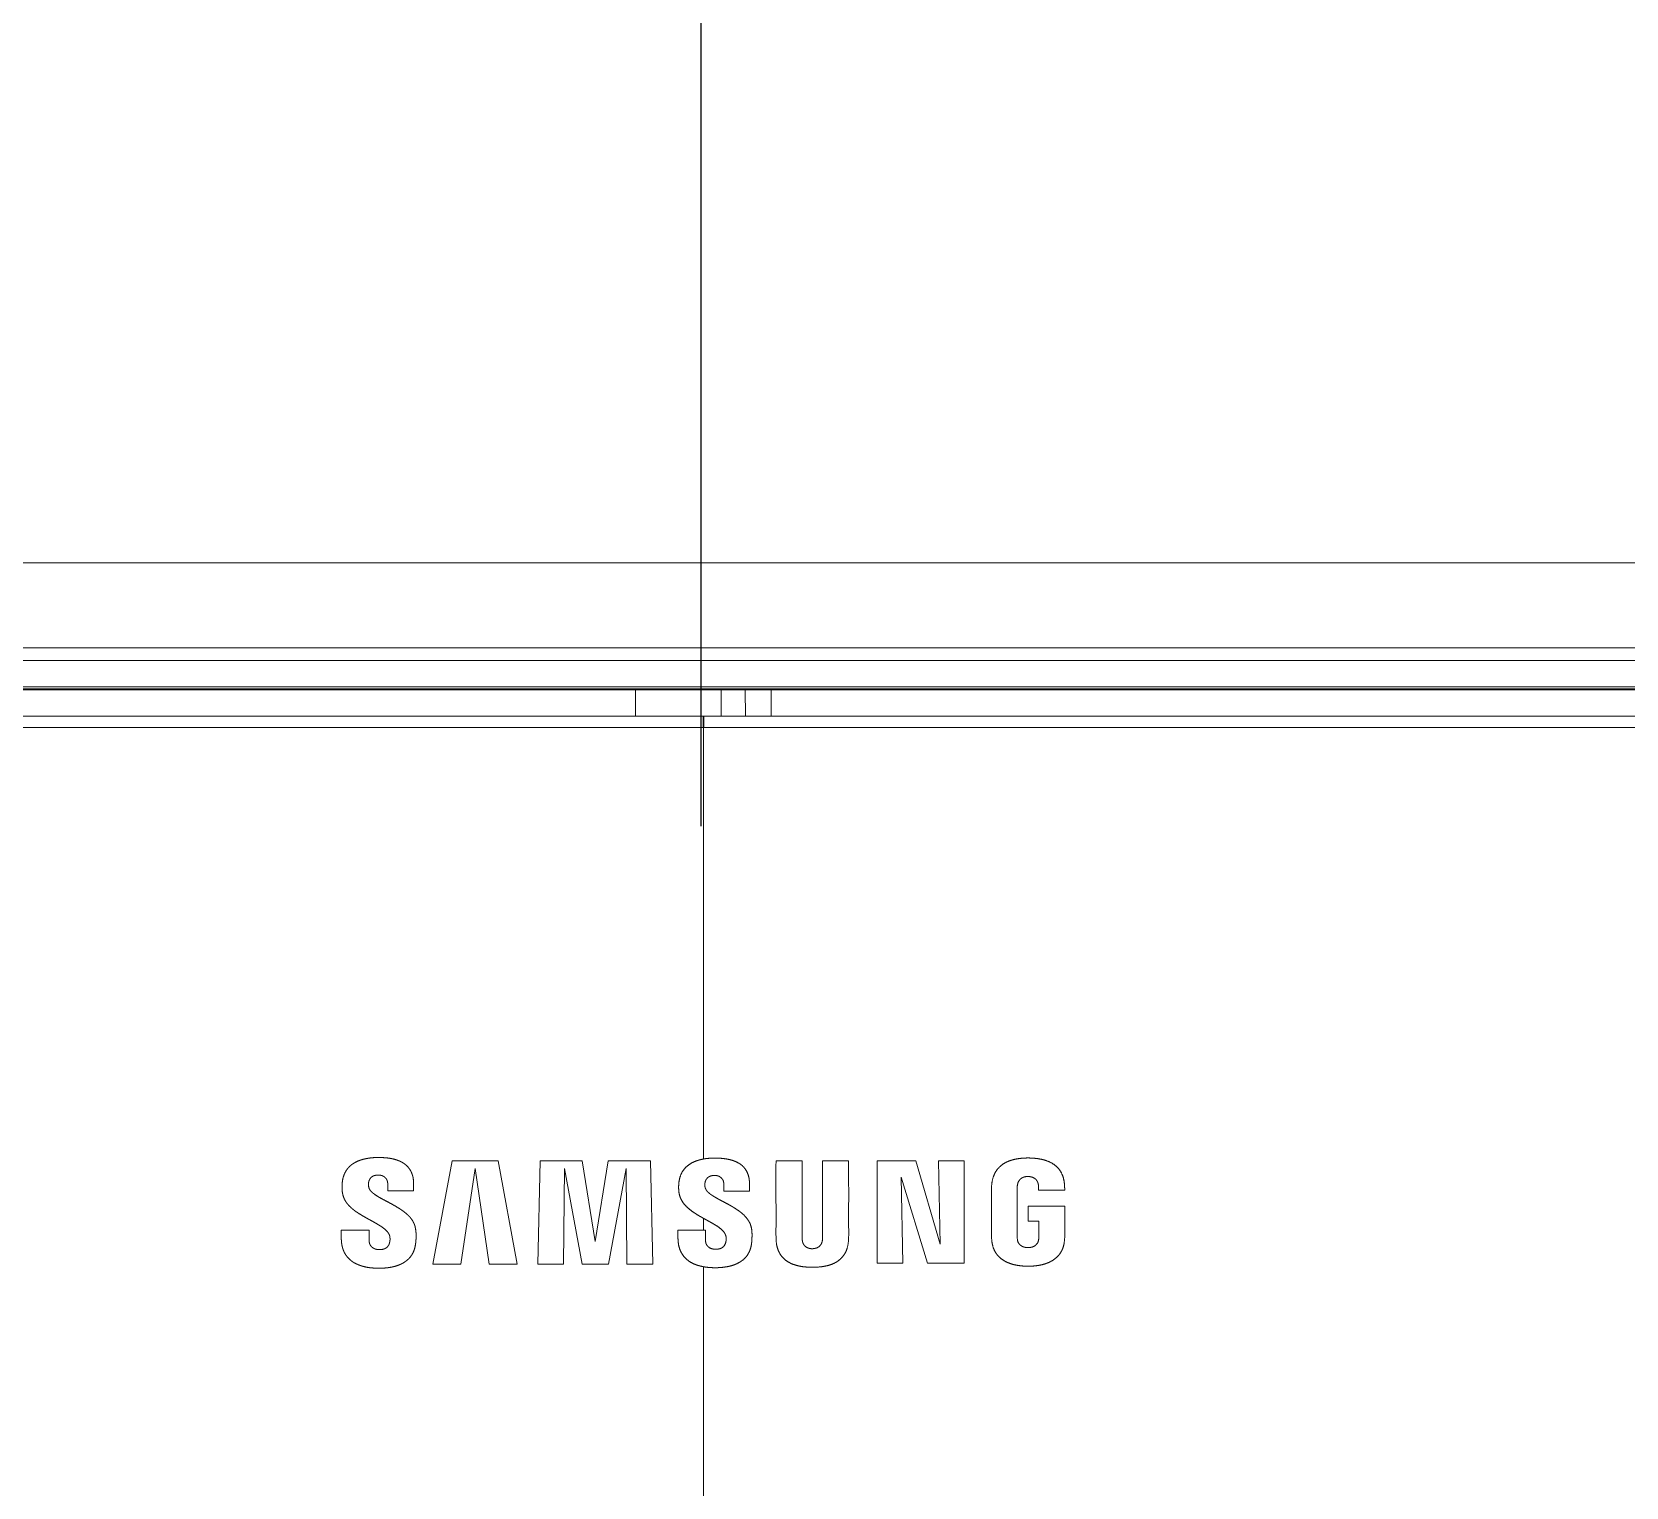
# Model space of a CAD drawing. Header units: inches. Extents: x 405346 to 489838, y -25612 to 14934.
# Drawn here: x 462724.4 to 462891.4, y 4586.9 to 4739.4 of the extents above; entities that cross this region are included whole.
import ezdxf

# ---------------------------------------------------------------- set-up
doc = ezdxf.new("R2010")
doc.units = ezdxf.units.IN
doc.header["$LTSCALE"] = 200
doc.header["$MEASUREMENT"] = 0
doc.linetypes.add('DH-HID2', pattern=[1.2, 0.8, -0.4])
doc.layers.add('FU-FURM', color=251, linetype='DH-HID2')
doc.layers.add('SS-EQ', color=2, linetype='Continuous', lineweight=20)

# ---------------------------------------------------------------- blocks, each defined once
blk = doc.blocks.new('FLLLL')
at = {"layer": 'FU-FURM'}
blk.add_lwpolyline([(463642, 4459.53), (463642, 2859.53), (462842, 2859.53), (462842, 4459.53)], close=True, dxfattribs=at)
blk = doc.blocks.new('4way무풍')
at = {"layer": 'SS-EQ'}
for p, q in [((262.95, 362.35), (-262.95, 362.35)), ((262.94, 353.43), (-262.94, 353.43)), ((-262.99, 349.15), (262.99, 349.15)), ((262.97, 349.34), (-262.97, 349.34)), ((-260.06, 349.03), (260.06, 349.03)), ((260.06, 349.03), (-260.06, 349.03)), ((-7.11, 349.03), (-7.11, 346.29)), ((1.87, 349.03), (1.87, 346.29)), ((4.39, 349.03), (4.4, 346.29)), ((7.11, 346.29), (7.11, 349.03)), ((-0.02, 345.86), (0.02, 345.86)), ((0.02, 345.46), (-0.02, 345.46)), ((-26.33, 299.67), (-28.34, 288.85)), ((-19.52, 288.85), (-21.51, 299.67)), ((-17.12, 299.67), (-17.36, 288.85)), ((-11.33, 291.21), (-12.7, 299.67)), ((-9.97, 299.67), (-11.33, 291.21)), ((-5.55, 299.67), (-9.97, 299.67)), ((-5.31, 288.85), (-5.55, 299.67)), ((15.22, 299.12), (15.22, 299.67)), ((18.22, 288.96), (18.22, 299.67)), ((18.22, 299.67), (22.25, 299.67)), ((22.25, 299.67), (24.8, 290.95)), ((24.8, 290.95), (24.65, 299.67)), ((27.33, 299.67), (27.33, 288.96)), ((-25.41, 288.85), (-23.9, 298.87)), ((-23.9, 298.87), (-22.43, 288.85)), ((-14.65, 288.85), (-14.57, 298.87)), ((-14.57, 298.87), (-12.71, 288.85)), ((-9.96, 288.85), (-8.09, 298.87)), ((-8.09, 298.87), (-8.02, 288.85)), ((20.74, 297.96), (20.89, 288.96)), ((23.47, 288.96), (20.74, 297.96)), ((35.12, 296.58), (35.12, 296.82)), ((37.86, 296.58), (35.12, 296.58)), ((35.15, 293.34), (34.04, 293.34)), ((-8.02, 288.85), (-5.31, 288.85)), ((20.89, 288.96), (18.22, 288.96)), ((27.33, 288.96), (23.47, 288.96))]:
    blk.add_line(p, q, dxfattribs=at)
for points, degree in [([(262.94, 352.12), (-262.94, 352.12)], 1), ([(-0.03, 346.29), (-0.02, 346.29), (-0.01, 346.29), (0, 346.29)], 3), ([(0.03, 346.29), (0, 346.29)], 1), ([(0, 345.1), (-0.01, 345.1), (-0.02, 345.1), (-0.03, 345.1)], 3), ([(0.03, 345.1), (0.02, 345.1), (0.01, 345.1), (0, 345.1)], 3), ([(-21.51, 299.67), (-22.48, 299.67), (-23.44, 299.67), (-24.41, 299.67), (-25.37, 299.67), (-26.33, 299.67)], 5), ([(-12.7, 299.67), (-13.58, 299.67), (-14.46, 299.67), (-15.35, 299.67), (-16.23, 299.67), (-17.12, 299.67)], 5), ([(15.22, 299.67), (14.67, 299.68), (14.13, 299.67), (13.58, 299.67), (13.03, 299.67), (12.48, 299.67)], 5), ([(24.65, 299.67), (25.18, 299.67), (25.72, 299.67), (26.26, 299.67), (26.79, 299.67), (27.33, 299.67)], 5), ([(-2.66, 292.41), (-2.13, 292.42), (-1.6, 292.42), (-1.06, 292.41), (-0.53, 292.41), (0, 292.41)], 5), ([(0, 292.42), (0, 292.84), (0, 293.25), (0, 293.66)], 3), ([(0, 292.41), (0.04, 292.41), (0.09, 292.41), (0.13, 292.43), (0.17, 292.41), (0.22, 292.41)], 5), ([(-28.34, 288.85), (-27.76, 288.85), (-27.17, 288.85), (-26.58, 288.85), (-26, 288.85), (-25.41, 288.85)], 5), ([(-22.43, 288.85), (-21.85, 288.85), (-21.26, 288.85), (-20.68, 288.85), (-20.1, 288.85), (-19.52, 288.85)], 5), ([(-17.36, 288.85), (-16.81, 288.85), (-16.27, 288.85), (-15.73, 288.85), (-15.19, 288.85), (-14.65, 288.85)], 5), ([(-12.71, 288.85), (-12.16, 288.85), (-11.61, 288.85), (-11.06, 288.85), (-10.51, 288.85), (-9.96, 288.85)], 5)]:
    blk.add_open_spline(points, degree=degree, dxfattribs=at)
for points, degree, knots in [([(-346.36, 0), (-346.36, 27.81), (-346.36, 55.62), (-346.36, 97.34), (-346.36, 111.25), (-346.36, 139.06), (-346.36, 152.96), (-346.36, 180.78), (-346.36, 194.68), (-346.36, 222.49), (-346.36, 236.4), (-346.36, 257.26), (-346.36, 264.21), (-346.36, 272.9), (-346.36, 274.64), (-346.36, 277.25), (-346.36, 278.12), (-346.36, 279.86), (-346.36, 280.72), (-346.36, 282.03), (-346.36, 282.46), (-346.36, 283.33), (-346.36, 283.77), (-346.36, 284.42), (-346.36, 284.64), (-346.36, 285.07), (-346.36, 285.29), (-346.36, 285.72), (-346.35, 285.94), (-346.35, 286.37), (-346.34, 286.59), (-346.32, 287.24), (-346.3, 287.68), (-346.26, 288.55), (-346.24, 288.98), (-346.17, 289.85), (-346.14, 290.28), (-346.08, 290.93), (-346.06, 291.15), (-346.01, 291.58), (-345.89, 292.67), (-345.75, 293.74), (-345.48, 295.45), (-345.33, 296.3), (-344.82, 298.83), (-344.41, 300.5), (-343.69, 302.98), (-343.17, 304.62), (-342.29, 307.06), (-341.64, 308.66), (-341.12, 309.86), (-340.94, 310.26), (-340.71, 310.75), (-340.67, 310.85), (-340.58, 311.05), (-340.44, 311.34), (-339.92, 312.42), (-339.03, 314.16), (-338.18, 315.66), (-336.85, 317.88), (-335.91, 319.32), (-334.41, 321.42), (-333.38, 322.8), (-331.74, 324.8), (-330.59, 326.09), (-329.7, 327.05), (-329.4, 327.37), (-329.02, 327.76), (-328.95, 327.84), (-328.79, 327.99), (-328.57, 328.22), (-327.72, 329.07), (-326.3, 330.41), (-324.35, 332.11), (-322.33, 333.72), (-320.94, 334.74), (-319.53, 335.72), (-318.82, 336.2), (-317.37, 337.13), (-315.89, 338.03), (-314.38, 338.87), (-313.22, 339.47), (-312.83, 339.67), (-312.25, 339.96), (-312.05, 340.06), (-311.66, 340.25), (-309.9, 341.09), (-308.1, 341.85), (-305.68, 342.75), (-304.05, 343.32), (-302.41, 343.81), (-299.92, 344.51), (-298.25, 344.9), (-295.7, 345.38), (-294.84, 345.52), (-293.77, 345.68), (-293.55, 345.71), (-293.12, 345.77), (-292.9, 345.8), (-292.25, 345.88), (-291.82, 345.93), (-290.52, 346.06), (-289.66, 346.13), (-288.36, 346.21), (-287.92, 346.23), (-287.06, 346.26), (-286.62, 346.28), (-285.97, 346.29), (-285.76, 346.29), (-285.32, 346.29), (-285.11, 346.29), (-284.67, 346.29), (-284.46, 346.29), (-284.02, 346.29), (-283.81, 346.29), (-283.16, 346.29), (-282.72, 346.29), (-281.85, 346.29), (-281.42, 346.29), (-280.12, 346.29), (-279.25, 346.29), (-277.52, 346.29), (-276.65, 346.29), (-274.05, 346.29), (-272.32, 346.29), (-267.11, 346.29), (-263.64, 346.29), (-256.71, 346.29), (-253.24, 346.29), (-242.83, 346.29), (-235.9, 346.29), (-222.02, 346.29), (-215.08, 346.29), (-194.27, 346.29), (-180.4, 346.29), (-152.65, 346.29), (-138.78, 346.29), (-111.03, 346.29), (-97.15, 346.29), (-69.4, 346.29), (-55.53, 346.29), (-34.72, 346.29), (-27.78, 346.29), (-13.91, 346.29), (-6.97, 346.29), (-0.03, 346.29)], 3, [0, 0, 0, 0, 0.125, 0.125, 0.1875, 0.1875, 0.25, 0.25, 0.3125, 0.3125, 0.375, 0.375, 0.40625, 0.40625, 0.414063, 0.414063, 0.417969, 0.417969, 0.421875, 0.421875, 0.423828, 0.423828, 0.425781, 0.425781, 0.426758, 0.426758, 0.427734, 0.427734, 0.428711, 0.428711, 0.429688, 0.429688, 0.431641, 0.431641, 0.433594, 0.433594, 0.435547, 0.435547, 0.436523, 0.436523, 0.4375, 0.441406, 0.441406, 0.445313, 0.445313, 0.453125, 0.453125, 0.457031, 0.460938, 0.464844, 0.464844, 0.466797, 0.466797, 0.467285, 0.467285, 0.467773, 0.46875, 0.472656, 0.476563, 0.476563, 0.484375, 0.484375, 0.488281, 0.492188, 0.496094, 0.496094, 0.498047, 0.498047, 0.498535, 0.498535, 0.499023, 0.5, 0.503906, 0.507813, 0.511719, 0.515625, 0.515625, 0.519531, 0.519531, 0.523438, 0.527344, 0.527344, 0.529297, 0.529297, 0.530273, 0.530273, 0.53125, 0.539063, 0.539063, 0.542969, 0.546875, 0.546875, 0.554688, 0.554688, 0.558594, 0.558594, 0.55957, 0.55957, 0.560547, 0.560547, 0.5625, 0.5625, 0.566406, 0.566406, 0.568359, 0.568359, 0.570313, 0.570313, 0.571289, 0.571289, 0.572266, 0.572266, 0.573242, 0.573242, 0.574219, 0.574219, 0.576172, 0.576172, 0.578125, 0.578125, 0.582031, 0.582031, 0.585938, 0.585938, 0.59375, 0.59375, 0.609375, 0.609375, 0.625, 0.625, 0.65625, 0.65625, 0.6875, 0.6875, 0.75, 0.75, 0.8125, 0.8125, 0.875, 0.875, 0.9375, 0.9375, 0.96875, 0.96875, 1, 1, 1, 1]), ([(-0.03, 345.1), (-0.03, 345.18), (-0.03, 345.26), (-0.03, 345.42), (-0.03, 345.5), (-0.03, 345.65), (-0.03, 345.72), (-0.03, 345.85), (-0.03, 345.91), (-0.03, 346.02), (-0.03, 346.06), (-0.03, 346.15), (-0.03, 346.18), (-0.03, 346.24), (-0.03, 346.26), (-0.03, 346.29), (-0.03, 346.29), (-0.03, 346.29)], 3, [0, 0, 0, 0, 0.125, 0.125, 0.25, 0.25, 0.375, 0.375, 0.5, 0.5, 0.625, 0.625, 0.75, 0.75, 0.875, 0.875, 1, 1, 1, 1]), ([(0, 345.1), (0, 345.18), (0, 345.26), (0, 345.42), (0, 345.5), (0, 345.65), (0, 345.72), (0, 345.85), (0, 345.91), (0, 346.02), (0, 346.06), (0, 346.15), (0, 346.18), (0, 346.24), (0, 346.26), (0, 346.29), (0, 346.29), (0, 346.29)], 3, [0, 0, 0, 0, 0.125, 0.125, 0.25, 0.25, 0.375, 0.375, 0.5, 0.5, 0.625, 0.625, 0.75, 0.75, 0.875, 0.875, 1, 1, 1, 1]), ([(0.03, 345.1), (0.03, 345.18), (0.03, 345.26), (0.03, 345.42), (0.03, 345.5), (0.03, 345.65), (0.03, 345.72), (0.03, 345.85), (0.03, 345.91), (0.03, 346.02), (0.03, 346.06), (0.03, 346.15), (0.03, 346.18), (0.03, 346.24), (0.03, 346.26), (0.03, 346.29), (0.03, 346.29), (0.03, 346.29)], 3, [0, 0, 0, 0, 0.125, 0.125, 0.25, 0.25, 0.375, 0.375, 0.5, 0.5, 0.625, 0.625, 0.75, 0.75, 0.875, 0.875, 1, 1, 1, 1]), ([(0.03, 346.29), (6.97, 346.29), (13.91, 346.29), (27.78, 346.29), (34.72, 346.29), (55.53, 346.29), (69.4, 346.29), (97.15, 346.29), (111.03, 346.29), (138.77, 346.29), (152.65, 346.29), (180.4, 346.29), (194.27, 346.29), (215.08, 346.29), (222.02, 346.29), (235.89, 346.29), (242.83, 346.29), (253.24, 346.29), (256.7, 346.29), (263.64, 346.29), (267.11, 346.29), (272.31, 346.29), (274.05, 346.29), (276.65, 346.29), (277.52, 346.29), (279.25, 346.29), (280.12, 346.29), (281.42, 346.29), (281.85, 346.29), (282.72, 346.29), (283.15, 346.29), (283.8, 346.29), (284.02, 346.29), (284.45, 346.29), (284.67, 346.29), (285.1, 346.29), (285.32, 346.29), (285.75, 346.29), (285.97, 346.29), (286.62, 346.28), (287.05, 346.26), (287.92, 346.23), (288.35, 346.21), (289.65, 346.13), (290.52, 346.06), (291.82, 345.93), (292.25, 345.88), (292.9, 345.8), (293.12, 345.77), (293.55, 345.71), (294.63, 345.56), (295.7, 345.38), (298.25, 344.9), (299.93, 344.5), (302.42, 343.81), (304.06, 343.31), (305.69, 342.75), (308.12, 341.84), (309.71, 341.17), (311.48, 340.34), (311.68, 340.24), (312.07, 340.05), (312.26, 339.95), (312.85, 339.66), (313.24, 339.46), (314.39, 338.86), (315.91, 338.02), (317.38, 337.12), (318.84, 336.19), (319.55, 335.71), (320.96, 334.72), (322.35, 333.71), (324.37, 332.09), (326.32, 330.39), (327.58, 329.2), (328.36, 328.43), (328.59, 328.2), (328.82, 327.97), (328.97, 327.81), (329.04, 327.74), (329.42, 327.34), (329.72, 327.03), (330.61, 326.07), (331.76, 324.78), (333.4, 322.77), (334.43, 321.39), (335.93, 319.29), (336.87, 317.85), (338.2, 315.63), (339.05, 314.12), (339.84, 312.58), (340.31, 311.6), (340.45, 311.31), (340.59, 311.01), (340.68, 310.81), (340.73, 310.71), (340.96, 310.22), (341.14, 309.82), (341.65, 308.62), (342.31, 307.02), (343.19, 304.58), (343.7, 302.94), (344.42, 300.46), (344.83, 298.79), (345.34, 296.25), (345.49, 295.4), (345.76, 293.69), (345.87, 292.83), (345.99, 291.75), (346.02, 291.53), (346.06, 291.1), (346.08, 290.88), (346.14, 290.23), (346.18, 289.8), (346.24, 288.93), (346.26, 288.49), (346.31, 287.62), (346.32, 287.19), (346.34, 286.54), (346.35, 286.32), (346.35, 285.89), (346.36, 285.67), (346.36, 285.23), (346.36, 285.02), (346.36, 284.58), (346.36, 284.37), (346.36, 283.71), (346.36, 283.28), (346.36, 282.41), (346.36, 281.98), (346.36, 280.67), (346.36, 279.8), (346.36, 278.07), (346.36, 277.2), (346.36, 274.59), (346.36, 272.85), (346.36, 264.16), (346.36, 257.21), (346.36, 236.36), (346.36, 222.45), (346.36, 194.65), (346.36, 180.74), (346.36, 152.94), (346.36, 139.03), (346.36, 111.23), (346.36, 69.52), (346.36, 27.81), (346.36, 0)], 3, [0, 0, 0, 0, 0.03125, 0.03125, 0.0625, 0.0625, 0.125, 0.125, 0.1875, 0.1875, 0.25, 0.25, 0.3125, 0.3125, 0.34375, 0.34375, 0.375, 0.375, 0.390625, 0.390625, 0.40625, 0.40625, 0.414062, 0.414062, 0.417969, 0.417969, 0.421875, 0.421875, 0.423828, 0.423828, 0.425781, 0.425781, 0.426758, 0.426758, 0.427734, 0.427734, 0.428711, 0.428711, 0.429687, 0.429687, 0.431641, 0.431641, 0.433594, 0.433594, 0.4375, 0.4375, 0.439453, 0.439453, 0.44043, 0.44043, 0.441406, 0.445312, 0.445312, 0.453125, 0.453125, 0.457031, 0.460937, 0.460937, 0.46875, 0.46875, 0.469727, 0.469727, 0.470703, 0.470703, 0.472656, 0.472656, 0.476562, 0.480469, 0.480469, 0.484375, 0.484375, 0.488281, 0.492187, 0.496094, 0.5, 0.5, 0.500977, 0.501465, 0.501465, 0.501953, 0.501953, 0.503906, 0.503906, 0.507812, 0.511719, 0.515625, 0.515625, 0.523437, 0.523437, 0.527344, 0.53125, 0.53125, 0.532227, 0.532715, 0.532715, 0.533203, 0.533203, 0.535156, 0.535156, 0.539062, 0.542969, 0.546875, 0.546875, 0.554687, 0.554687, 0.558594, 0.558594, 0.5625, 0.5625, 0.563477, 0.563477, 0.564453, 0.564453, 0.566406, 0.566406, 0.568359, 0.568359, 0.570312, 0.570312, 0.571289, 0.571289, 0.572266, 0.572266, 0.573242, 0.573242, 0.574219, 0.574219, 0.576172, 0.576172, 0.578125, 0.578125, 0.582031, 0.582031, 0.585937, 0.585937, 0.59375, 0.59375, 0.625, 0.625, 0.6875, 0.6875, 0.75, 0.75, 0.8125, 0.8125, 0.875, 1, 1, 1, 1]), ([(-0.03, 345.1), (-6.96, 345.1), (-13.89, 345.1), (-27.75, 345.1), (-34.68, 345.1), (-55.47, 345.1), (-69.33, 345.1), (-97.04, 345.1), (-110.9, 345.1), (-138.62, 345.1), (-152.48, 345.1), (-180.2, 345.09), (-194.06, 345.09), (-214.84, 345.09), (-221.77, 345.09), (-235.63, 345.09), (-242.56, 345.08), (-256.42, 345.08), (-263.35, 345.08), (-272.01, 345.08), (-273.74, 345.08), (-276.34, 345.08), (-277.21, 345.08), (-278.94, 345.08), (-279.81, 345.08), (-281.11, 345.08), (-281.54, 345.08), (-282.41, 345.08), (-282.84, 345.08), (-283.71, 345.08), (-284.14, 345.08), (-284.79, 345.07), (-285.01, 345.07), (-285.44, 345.07), (-285.65, 345.07), (-286.3, 345.06), (-286.74, 345.05), (-287.6, 345.02), (-288.03, 345), (-289.33, 344.92), (-290.19, 344.85), (-291.49, 344.72), (-291.92, 344.67), (-292.57, 344.59), (-292.78, 344.57), (-293.21, 344.51), (-294.29, 344.36), (-295.35, 344.18), (-297.89, 343.7), (-299.56, 343.31), (-302.04, 342.61), (-303.68, 342.12), (-305.3, 341.55), (-307.71, 340.65), (-309.3, 339.98), (-311.06, 339.14), (-311.35, 339), (-311.64, 338.85), (-311.84, 338.76), (-311.93, 338.71), (-312.42, 338.46), (-312.8, 338.26), (-313.95, 337.66), (-314.7, 337.24), (-316.19, 336.36), (-316.92, 335.91), (-318.36, 334.98), (-319.07, 334.5), (-320.47, 333.51), (-321.85, 332.49), (-323.85, 330.87), (-325.78, 329.16), (-327.03, 327.96), (-327.79, 327.19), (-327.95, 327.04), (-328.25, 326.73), (-328.4, 326.57), (-328.85, 326.1), (-329.14, 325.78), (-330.02, 324.83), (-331.15, 323.53), (-332.76, 321.51), (-333.78, 320.13), (-334.76, 318.73), (-335.23, 318.02), (-336.16, 316.57), (-336.6, 315.84), (-337.46, 314.35), (-338.3, 312.84), (-339.07, 311.29), (-339.48, 310.41), (-339.53, 310.31), (-339.62, 310.11), (-339.75, 309.81), (-340.07, 309.12), (-340.32, 308.53), (-340.82, 307.33), (-341.45, 305.73), (-342.29, 303.29), (-342.78, 301.65), (-343.45, 299.17), (-343.84, 297.5), (-344.3, 294.96), (-344.44, 294.11), (-344.62, 292.82), (-344.7, 292.18), (-344.79, 291.43), (-344.82, 291.1), (-344.84, 290.89), (-344.85, 290.78), (-344.95, 289.81), (-345.01, 288.94), (-345.08, 287.64), (-345.1, 287.21), (-345.12, 286.56), (-345.12, 286.35), (-345.13, 285.91), (-345.13, 285.7), (-345.14, 285.27), (-345.14, 285.05), (-345.14, 284.62), (-345.14, 284.4), (-345.14, 283.75), (-345.14, 283.32), (-345.14, 282.67), (-345.14, 282.45), (-345.14, 282.02), (-345.14, 281.8), (-345.14, 281.16), (-345.14, 280.72), (-345.14, 279.43), (-345.14, 278.56), (-345.14, 276.83), (-345.14, 275.97), (-345.14, 273.37), (-345.14, 271.64), (-345.15, 262.99), (-345.15, 256.07), (-345.15, 235.31), (-345.15, 221.46), (-345.16, 193.78), (-345.16, 179.94), (-345.16, 152.26), (-345.16, 138.42), (-345.16, 110.73), (-345.16, 69.21), (-345.16, 27.68), (-345.16, 0)], 3, [0, 0, 0, 0, 0.03125, 0.03125, 0.0625, 0.0625, 0.125, 0.125, 0.1875, 0.1875, 0.25, 0.25, 0.3125, 0.3125, 0.34375, 0.34375, 0.375, 0.375, 0.40625, 0.40625, 0.414063, 0.414063, 0.417969, 0.417969, 0.421875, 0.421875, 0.423828, 0.423828, 0.425781, 0.425781, 0.427734, 0.427734, 0.428711, 0.428711, 0.429688, 0.429688, 0.431641, 0.431641, 0.433594, 0.433594, 0.4375, 0.4375, 0.439453, 0.439453, 0.44043, 0.44043, 0.441406, 0.445313, 0.445313, 0.453125, 0.453125, 0.457031, 0.460938, 0.460938, 0.46875, 0.46875, 0.469727, 0.470215, 0.470215, 0.470703, 0.470703, 0.472656, 0.472656, 0.476563, 0.476563, 0.480469, 0.480469, 0.484375, 0.484375, 0.488281, 0.492188, 0.496094, 0.5, 0.5, 0.500977, 0.500977, 0.501953, 0.501953, 0.503906, 0.503906, 0.507813, 0.511719, 0.515625, 0.515625, 0.519531, 0.519531, 0.523438, 0.523438, 0.527344, 0.53125, 0.53125, 0.531738, 0.531738, 0.532227, 0.533203, 0.535156, 0.535156, 0.539063, 0.542969, 0.546875, 0.546875, 0.554688, 0.554688, 0.558594, 0.558594, 0.560547, 0.561523, 0.562012, 0.562012, 0.5625, 0.5625, 0.566406, 0.566406, 0.568359, 0.568359, 0.569336, 0.569336, 0.570313, 0.570313, 0.571289, 0.571289, 0.572266, 0.572266, 0.574219, 0.574219, 0.575195, 0.575195, 0.576172, 0.576172, 0.578125, 0.578125, 0.582031, 0.582031, 0.585938, 0.585938, 0.59375, 0.59375, 0.625, 0.625, 0.6875, 0.6875, 0.75, 0.75, 0.8125, 0.8125, 0.875, 1, 1, 1, 1]), ([(0, 299.86), (0, 302.39), (0, 309.3), (0, 318.4), (0, 327.13), (0, 333.67), (0, 339.11), (0, 342.92), (0, 344.55), (0, 345.1)], 3, [0, 0, 0, 0, 0.167566, 0.456962, 0.60166, 0.746358, 0.891056, 0.963405, 1, 1, 1, 1]), ([(345.16, 0), (345.16, 27.72), (345.16, 69.3), (345.16, 110.88), (345.16, 138.6), (345.16, 152.46), (345.16, 180.18), (345.16, 194.04), (345.15, 221.76), (345.15, 235.62), (345.15, 256.41), (345.15, 263.34), (345.14, 272), (345.14, 273.73), (345.14, 276.33), (345.14, 277.2), (345.14, 278.93), (345.14, 279.8), (345.14, 281.1), (345.14, 281.53), (345.14, 282.39), (345.14, 282.83), (345.14, 283.69), (345.14, 284.13), (345.14, 284.78), (345.14, 284.99), (345.14, 285.43), (345.13, 285.64), (345.12, 286.29), (345.11, 286.73), (345.08, 287.59), (345.06, 288.02), (345.01, 288.89), (344.98, 289.32), (344.93, 289.97), (344.9, 290.3), (344.87, 290.62), (344.85, 290.84), (344.84, 290.95), (344.74, 291.92), (344.63, 292.78), (344.38, 294.49), (344.24, 295.34), (343.75, 297.88), (343.36, 299.55), (342.67, 302.02), (342.17, 303.67), (341.31, 306.1), (340.67, 307.7), (340.16, 308.9), (339.9, 309.49), (339.63, 310.09), (339.45, 310.48), (339.35, 310.68), (338.89, 311.66), (338.5, 312.43), (337.68, 313.95), (337.26, 314.71), (336.39, 316.19), (335.94, 316.92), (335.01, 318.36), (334.53, 319.07), (333.53, 320.47), (332.51, 321.85), (330.88, 323.85), (329.74, 325.14), (328.85, 326.1), (328.55, 326.41), (328.18, 326.8), (328.1, 326.88), (327.95, 327.04), (327.72, 327.27), (327.49, 327.5), (326.72, 328.26), (325.47, 329.45), (323.52, 331.15), (321.5, 332.76), (320.12, 333.77), (318.71, 334.75), (318, 335.22), (316.55, 336.15), (315.81, 336.59), (314.32, 337.45), (313.56, 337.87), (312.59, 338.37), (312.31, 338.52), (312.01, 338.67), (311.82, 338.76), (311.72, 338.81), (311.23, 339.05), (310.84, 339.24), (309.67, 339.79), (308.88, 340.14), (307.28, 340.8), (305.68, 341.42), (303.24, 342.26), (301.6, 342.74), (299.11, 343.42), (297.44, 343.8), (294.89, 344.26), (294.03, 344.39), (292.96, 344.54), (292.74, 344.57), (292.31, 344.62), (291.66, 344.7), (291.02, 344.77), (289.72, 344.89), (288.86, 344.95), (287.56, 345.02), (287.13, 345.04), (286.48, 345.05), (286.26, 345.06), (285.83, 345.07), (285.62, 345.07), (285.18, 345.07), (284.97, 345.07), (284.53, 345.07), (284.32, 345.07), (283.67, 345.08), (283.24, 345.08), (282.59, 345.08), (282.37, 345.08), (281.94, 345.08), (281.72, 345.08), (281.08, 345.08), (280.64, 345.08), (279.35, 345.08), (278.48, 345.08), (276.75, 345.08), (275.89, 345.08), (273.29, 345.08), (271.56, 345.08), (262.92, 345.08), (256, 345.08), (242.16, 345.08), (235.24, 345.09), (221.41, 345.09), (214.49, 345.09), (193.74, 345.09), (179.9, 345.09), (152.23, 345.1), (138.39, 345.1), (110.72, 345.1), (96.88, 345.1), (69.21, 345.1), (55.38, 345.1), (34.62, 345.1), (27.7, 345.1), (13.87, 345.1), (6.95, 345.1), (0.03, 345.1)], 3, [0, 0, 0, 0, 0.125, 0.1875, 0.1875, 0.25, 0.25, 0.3125, 0.3125, 0.375, 0.375, 0.40625, 0.40625, 0.414063, 0.414063, 0.417969, 0.417969, 0.421875, 0.421875, 0.423828, 0.423828, 0.425781, 0.425781, 0.427734, 0.427734, 0.428711, 0.428711, 0.429688, 0.429688, 0.431641, 0.431641, 0.433594, 0.433594, 0.435547, 0.435547, 0.436523, 0.437012, 0.437012, 0.4375, 0.4375, 0.441406, 0.441406, 0.445313, 0.445313, 0.453125, 0.453125, 0.457031, 0.460938, 0.464844, 0.464844, 0.466797, 0.467773, 0.467773, 0.46875, 0.46875, 0.472656, 0.472656, 0.476563, 0.476563, 0.480469, 0.480469, 0.484375, 0.484375, 0.488281, 0.492188, 0.496094, 0.496094, 0.498047, 0.498047, 0.498535, 0.498535, 0.499023, 0.5, 0.5, 0.503906, 0.507813, 0.511719, 0.515625, 0.515625, 0.519531, 0.519531, 0.523438, 0.523438, 0.527344, 0.527344, 0.52832, 0.528809, 0.528809, 0.529297, 0.529297, 0.53125, 0.53125, 0.535156, 0.535156, 0.539063, 0.542969, 0.546875, 0.546875, 0.554688, 0.554688, 0.558594, 0.558594, 0.55957, 0.55957, 0.560547, 0.5625, 0.5625, 0.566406, 0.566406, 0.568359, 0.568359, 0.569336, 0.569336, 0.570313, 0.570313, 0.571289, 0.571289, 0.572266, 0.572266, 0.574219, 0.574219, 0.575195, 0.575195, 0.576172, 0.576172, 0.578125, 0.578125, 0.582031, 0.582031, 0.585938, 0.585938, 0.59375, 0.59375, 0.625, 0.625, 0.65625, 0.65625, 0.6875, 0.6875, 0.75, 0.75, 0.8125, 0.8125, 0.875, 0.875, 0.9375, 0.9375, 0.96875, 0.96875, 1, 1, 1, 1]), ([(-35.03, 292.4), (-35.03, 292.39), (-35.05, 292.36), (-35.02, 292.33), (-35.04, 292.28), (-35.03, 292.22), (-35.04, 292.16), (-35.03, 292.1), (-35.03, 292.04), (-35.03, 291.98), (-35.03, 291.93), (-35.03, 291.89), (-35.03, 291.85), (-35.03, 291.83), (-35.03, 291.81), (-35.03, 291.79), (-35.03, 291.76), (-35.03, 291.73), (-35.03, 291.7), (-35.03, 291.68), (-35.03, 291.65), (-35.03, 291.62), (-35.03, 291.6), (-35.03, 291.58), (-35.03, 291.57), (-35.03, 291.55), (-35.03, 291.54), (-35.03, 291.52), (-35.03, 291.49), (-35.03, 291.47), (-35.03, 291.45), (-35.03, 291.43), (-35.03, 291.41), (-35.03, 291.39), (-35.03, 291.38), (-35.03, 291.37), (-35.03, 291.36), (-35.03, 291.35), (-35.03, 291.34), (-35.03, 291.33), (-35.03, 291.32), (-35.03, 291.3), (-35.03, 291.28), (-35.03, 291.26), (-35.03, 291.24), (-35.02, 291.22), (-35.02, 291.21), (-35.02, 291.2), (-35.02, 291.19), (-35.02, 291.18), (-35.02, 291.17), (-35.02, 291.16), (-35.01, 291.15), (-35.01, 291.13), (-35.01, 291.11), (-35, 291.09), (-35, 291.08), (-35, 291.06), (-34.99, 291.05), (-34.99, 291.04), (-34.99, 291.03), (-34.98, 291.02), (-34.98, 291.01), (-34.97, 290.99), (-34.97, 290.97), (-34.96, 290.95), (-34.95, 290.93), (-34.94, 290.91), (-34.94, 290.9), (-34.93, 290.9), (-34.93, 290.89), (-34.92, 290.86), (-34.89, 290.82), (-34.85, 290.75), (-34.78, 290.67), (-34.68, 290.58), (-34.55, 290.5), (-34.41, 290.43), (-34.24, 290.39), (-34.06, 290.36), (-33.88, 290.36), (-33.7, 290.37), (-33.53, 290.41), (-33.38, 290.46), (-33.25, 290.53), (-33.13, 290.62), (-33.04, 290.73), (-32.96, 290.86), (-32.91, 291), (-32.87, 291.15), (-32.84, 291.3), (-32.83, 291.45), (-32.84, 291.59), (-32.85, 291.71), (-32.88, 291.84), (-32.93, 291.96), (-33, 292.1), (-33.11, 292.25), (-33.27, 292.41), (-33.46, 292.58), (-33.7, 292.75), (-33.98, 292.93), (-34.29, 293.12), (-34.62, 293.3), (-34.96, 293.49), (-35.3, 293.67), (-35.62, 293.86), (-35.93, 294.04), (-36.22, 294.22), (-36.49, 294.41), (-36.74, 294.6), (-36.96, 294.8), (-37.16, 295), (-37.34, 295.2), (-37.48, 295.4), (-37.6, 295.61), (-37.69, 295.82), (-37.77, 296.06), (-37.82, 296.3), (-37.86, 296.56), (-37.87, 296.83), (-37.87, 297.12), (-37.84, 297.4), (-37.81, 297.67), (-37.75, 297.94), (-37.66, 298.19), (-37.57, 298.41), (-37.45, 298.63), (-37.31, 298.82), (-37.16, 299), (-36.98, 299.17), (-36.78, 299.33), (-36.56, 299.47), (-36.31, 299.6), (-36.03, 299.72), (-35.71, 299.82), (-35.36, 299.9), (-34.98, 299.97), (-34.58, 300.01), (-34.18, 300.02), (-33.79, 300.02), (-33.42, 300), (-33.06, 299.97), (-32.73, 299.92), (-32.42, 299.85), (-32.13, 299.76), (-31.88, 299.67), (-31.65, 299.56), (-31.44, 299.44), (-31.25, 299.31), (-31.08, 299.16), (-30.92, 299), (-30.78, 298.81), (-30.66, 298.61), (-30.56, 298.4), (-30.49, 298.19), (-30.43, 297.98), (-30.39, 297.75), (-30.37, 297.49), (-30.37, 297.23), (-30.37, 296.99), (-30.37, 296.79), (-30.37, 296.65), (-30.37, 296.57), (-30.37, 296.54), (-30.37, 296.53), (-30.37, 296.53), (-30.37, 296.53)], 5, [0, 0, 0, 0, 0, 0, 0.002526, 0.005052, 0.007578, 0.010105, 0.012631, 0.015157, 0.017683, 0.020209, 0.022735, 0.023233, 0.023762, 0.024788, 0.025814, 0.026841, 0.027867, 0.028893, 0.030946, 0.031972, 0.032827, 0.033682, 0.034537, 0.035366, 0.035392, 0.036247, 0.037102, 0.037957, 0.038812, 0.040769, 0.04132, 0.041871, 0.042423, 0.042974, 0.043525, 0.043775, 0.044076, 0.044627, 0.045191, 0.045754, 0.046318, 0.046882, 0.048573, 0.049136, 0.0497, 0.050219, 0.050707, 0.050739, 0.051258, 0.051778, 0.052297, 0.052817, 0.053336, 0.053856, 0.055861, 0.056356, 0.056852, 0.057062, 0.057347, 0.057842, 0.058338, 0.058833, 0.059315, 0.059797, 0.062689, 0.063127, 0.063171, 0.063653, 0.064135, 0.064617, 0.065099, 0.065582, 0.069165, 0.075274, 0.08136, 0.087412, 0.09386, 0.101247, 0.10932, 0.117644, 0.125584, 0.132814, 0.139239, 0.145287, 0.151392, 0.157574, 0.163596, 0.169809, 0.176788, 0.183717, 0.189907, 0.196004, 0.201531, 0.206013, 0.210557, 0.216628, 0.224414, 0.233799, 0.245127, 0.25767, 0.271658, 0.287737, 0.304933, 0.321911, 0.338306, 0.354078, 0.369239, 0.383885, 0.397941, 0.411447, 0.424204, 0.435789, 0.446495, 0.456714, 0.46651, 0.475645, 0.484805, 0.495268, 0.506748, 0.518106, 0.529576, 0.541585, 0.553474, 0.564805, 0.575553, 0.585799, 0.59534, 0.604768, 0.614674, 0.62466, 0.634504, 0.645166, 0.657003, 0.669457, 0.682841, 0.697692, 0.714133, 0.731522, 0.748855, 0.765145, 0.780481, 0.795198, 0.809294, 0.822591, 0.834775, 0.846122, 0.856618, 0.865703, 0.87438, 0.883664, 0.893393, 0.903218, 0.913125, 0.92278, 0.931584, 0.94007, 0.94917, 0.958896, 0.970261, 0.983497, 0.993646, 0.998363, 0.999611, 0.999914, 1, 1, 1, 1, 1, 1]), ([(0, 293.65), (-0.07, 293.69), (-0.26, 293.8), (-0.57, 293.97), (-0.99, 294.23), (-1.5, 294.6), (-1.95, 295.02), (-2.29, 295.48), (-2.5, 295.99), (-2.6, 296.55), (-2.61, 297.11), (-2.54, 297.75), (-2.32, 298.42), (-1.9, 299), (-1.34, 299.43), (-0.82, 299.66), (-0.41, 299.77), (-0.14, 299.83), (0, 299.86)], 5, [0, 0, 0, 0, 0, 0, 0.045648, 0.123982, 0.202052, 0.280941, 0.360848, 0.397145, 0.440841, 0.520705, 0.600103, 0.680071, 0.760112, 0.84011, 0.919855, 1, 1, 1, 1, 1, 1]), ([(0, 299.86), (0.1, 299.88), (0.37, 299.92), (0.8, 299.96), (1.34, 299.97), (2, 299.94), (2.64, 299.84), (3.2, 299.68), (3.67, 299.47), (4.05, 299.21), (4.36, 298.88), (4.6, 298.49), (4.77, 298.03), (4.84, 297.56), (4.83, 297.15), (4.83, 296.83), (4.83, 296.61), (4.83, 296.52), (4.83, 296.5), (4.83, 296.5)], 5, [0, 0, 0, 0, 0, 0, 0.072079, 0.191596, 0.298582, 0.387326, 0.462701, 0.529578, 0.595475, 0.657951, 0.714859, 0.77576, 0.848992, 0.932631, 0.990131, 0.99952, 1, 1, 1, 1, 1, 1]), ([(10.35, 299.67), (10.32, 299.68), (10.28, 299.68), (10.25, 299.68), (10.18, 299.67), (10.11, 299.67), (10.08, 299.67), (9.98, 299.68), (9.87, 299.68), (9.8, 299.68), (9.6, 299.67), (9.39, 299.67), (9.26, 299.67), (8.98, 299.68), (8.71, 299.68), (8.57, 299.68), (8.3, 299.67), (8.02, 299.67), (7.89, 299.67), (7.75, 299.67), (7.61, 299.67)], 5, [0, 0, 0, 0, 0, 0, 0.0625, 0.0625, 0.0625, 0.125, 0.125, 0.125, 0.25, 0.25, 0.25, 0.5, 0.5, 0.5, 0.75, 0.75, 0.75, 1, 1, 1, 1, 1, 1]), ([(7.61, 299.67), (7.61, 299.67), (7.61, 299.67), (7.61, 299.64), (7.61, 299.41), (7.6, 298.46), (7.63, 296.91), (7.57, 295.23), (7.66, 293.47), (7.57, 291.8), (7.67, 290.77), (7.84, 290.27), (8.05, 289.83), (8.37, 289.45), (8.76, 289.12), (9.27, 288.85), (9.89, 288.65), (10.57, 288.54), (11.29, 288.5), (12.02, 288.52), (12.69, 288.6), (13.29, 288.75), (13.8, 288.96), (14.23, 289.24), (14.58, 289.57), (14.86, 289.97), (15.1, 290.49), (15.27, 291.46), (15.17, 293.33), (15.25, 295.06), (15.22, 296.71), (15.22, 298.16), (15.22, 299.12)], 5, [0, 0, 0, 0, 0, 0, 0.000111, 0.000861, 0.006135, 0.041472, 0.176456, 0.288461, 0.314109, 0.333102, 0.351151, 0.368828, 0.38617, 0.404427, 0.424859, 0.447042, 0.475846, 0.506819, 0.533677, 0.56017, 0.583281, 0.603826, 0.620504, 0.638051, 0.654541, 0.673198, 0.695341, 0.725842, 0.822238, 1, 1, 1, 1, 1, 1]), ([(12.48, 299.67), (12.48, 299.19), (12.48, 298.7), (12.48, 298.21), (12.48, 297.47), (12.48, 296.74), (12.48, 296.49), (12.48, 296), (12.48, 295.51), (12.48, 295.27), (12.48, 294.78), (12.48, 294.29), (12.48, 294.04), (12.48, 293.68), (12.48, 293.31), (12.48, 293.19), (12.48, 292.94), (12.48, 292.7), (12.48, 292.57), (12.48, 292.33), (12.48, 292.08), (12.48, 291.96), (12.48, 291.72), (12.48, 291.47), (12.48, 291.35), (12.44, 291.11), (12.32, 290.89), (12.24, 290.79), (12.06, 290.61), (11.84, 290.52), (11.72, 290.49), (11.47, 290.45), (11.22, 290.46), (11.1, 290.49), (10.86, 290.56), (10.66, 290.71), (10.57, 290.8), (10.43, 291.01), (10.37, 291.25), (10.36, 291.37), (10.35, 291.62), (10.35, 291.87), (10.35, 291.99), (10.35, 292.24), (10.35, 292.49), (10.35, 292.61), (10.35, 292.86), (10.35, 293.11), (10.35, 293.23), (10.35, 293.6), (10.35, 293.98), (10.35, 294.22), (10.35, 294.72), (10.35, 295.22), (10.35, 295.46), (10.35, 295.96), (10.35, 296.45), (10.35, 296.7), (10.35, 297.45), (10.35, 298.19), (10.35, 298.68), (10.35, 299.18), (10.35, 299.67)], 5, [0, 0, 0, 0, 0, 0, 0.125, 0.125, 0.125, 0.1875, 0.1875, 0.1875, 0.25, 0.25, 0.25, 0.3125, 0.3125, 0.3125, 0.34375, 0.34375, 0.34375, 0.375, 0.375, 0.375, 0.40625, 0.40625, 0.40625, 0.4375, 0.4375, 0.4375, 0.46875, 0.46875, 0.46875, 0.5, 0.5, 0.5, 0.53125, 0.53125, 0.53125, 0.5625, 0.5625, 0.5625, 0.59375, 0.59375, 0.59375, 0.625, 0.625, 0.625, 0.65625, 0.65625, 0.65625, 0.6875, 0.6875, 0.6875, 0.75, 0.75, 0.75, 0.8125, 0.8125, 0.8125, 0.875, 0.875, 0.875, 1, 1, 1, 1, 1, 1]), ([(37.88, 294.92), (37.88, 294.9), (37.89, 294.75), (37.85, 294.29), (37.91, 293.62), (37.85, 292.85), (37.9, 292), (37.84, 291.2), (37.73, 290.63), (37.55, 290.22), (37.31, 289.84), (37, 289.52), (36.64, 289.24), (36.2, 289), (35.69, 288.82), (35.11, 288.69), (34.5, 288.63), (33.84, 288.61), (33.17, 288.66), (32.56, 288.77), (31.97, 288.95), (31.49, 289.19), (31.08, 289.49), (30.76, 289.82), (30.51, 290.21), (30.34, 290.62), (30.21, 291.19), (30.16, 292.21), (30.2, 293.46), (30.17, 294.77), (30.18, 296.08), (30.17, 297.26), (30.36, 297.98), (30.55, 298.43), (30.8, 298.8), (31.1, 299.12), (31.45, 299.38), (31.86, 299.6), (32.32, 299.76), (32.85, 299.89), (33.41, 299.96), (34.01, 299.98), (34.62, 299.96), (35.23, 299.88), (35.86, 299.74), (36.6, 299.44), (37.23, 298.97), (37.64, 298.31), (37.79, 297.69), (37.84, 297.23), (37.85, 297.03), (37.85, 296.93), (37.85, 296.91), (37.85, 296.9), (37.85, 296.88), (37.85, 296.87), (37.86, 296.83), (37.86, 296.8), (37.86, 296.77), (37.86, 296.74), (37.86, 296.71), (37.86, 296.7), (37.86, 296.69), (37.86, 296.68), (37.86, 296.67), (37.86, 296.66), (37.86, 296.65), (37.86, 296.64), (37.86, 296.63), (37.86, 296.62), (37.86, 296.61), (37.86, 296.6), (37.86, 296.59), (37.86, 296.58), (37.86, 296.58), (37.86, 296.58), (37.86, 296.58)], 5, [0, 0, 0, 0, 0, 0, 0.002894, 0.024033, 0.074671, 0.107453, 0.123742, 0.138574, 0.152929, 0.166525, 0.180201, 0.194902, 0.210276, 0.227286, 0.246139, 0.26706, 0.288942, 0.311581, 0.333654, 0.352912, 0.369968, 0.385257, 0.399819, 0.414242, 0.428522, 0.441675, 0.457488, 0.492748, 0.578376, 0.630011, 0.652137, 0.668019, 0.682246, 0.695475, 0.70865, 0.723105, 0.737906, 0.753162, 0.76803, 0.787624, 0.809358, 0.830845, 0.849601, 0.868827, 0.88446, 0.915619, 0.95623, 0.973606, 0.987512, 0.988184, 0.988855, 0.98939, 0.989527, 0.990199, 0.990871, 0.991378, 0.991886, 0.99493, 0.995437, 0.995738, 0.996038, 0.996339, 0.99664, 0.99694, 0.997241, 0.997542, 0.997842, 0.998143, 0.998555, 0.998925, 0.998967, 0.999379, 0.999526, 1, 1, 1, 1, 1, 1]), ([(-33.07, 296.53), (-33.07, 296.53), (-33.07, 296.53), (-33.07, 296.53), (-33.06, 296.55), (-33.08, 296.6), (-33.06, 296.69), (-33.08, 296.83), (-33.07, 297), (-33.07, 297.2), (-33.08, 297.4), (-33.12, 297.57), (-33.18, 297.71), (-33.26, 297.83), (-33.35, 297.93), (-33.46, 298.02), (-33.59, 298.09), (-33.76, 298.15), (-33.92, 298.18), (-34.1, 298.18), (-34.26, 298.17), (-34.42, 298.14), (-34.56, 298.1), (-34.68, 298.04), (-34.79, 297.96), (-34.89, 297.86), (-34.97, 297.74), (-35.03, 297.6), (-35.08, 297.45), (-35.09, 297.29), (-35.1, 297.13), (-35.08, 296.98), (-35.05, 296.83), (-34.98, 296.68), (-34.88, 296.53), (-34.72, 296.36), (-34.49, 296.18), (-34.16, 295.95), (-33.73, 295.71), (-33.25, 295.46), (-32.76, 295.2), (-32.29, 294.94), (-31.88, 294.69), (-31.55, 294.47), (-31.26, 294.25), (-31.01, 294.04), (-30.81, 293.84), (-30.64, 293.64), (-30.5, 293.45), (-30.39, 293.25), (-30.3, 293.06), (-30.22, 292.85), (-30.17, 292.61), (-30.13, 292.34), (-30.1, 292.05), (-30.1, 291.74), (-30.11, 291.42), (-30.14, 291.12), (-30.17, 290.84), (-30.23, 290.58), (-30.3, 290.34), (-30.38, 290.12), (-30.49, 289.92), (-30.61, 289.72), (-30.75, 289.54), (-30.9, 289.38), (-31.08, 289.22), (-31.29, 289.07), (-31.51, 288.93), (-31.76, 288.81), (-32.06, 288.69), (-32.38, 288.59), (-32.72, 288.52), (-33.07, 288.46), (-33.44, 288.43), (-33.81, 288.41), (-34.18, 288.41), (-34.55, 288.43), (-34.92, 288.46), (-35.26, 288.51), (-35.58, 288.58), (-35.87, 288.67), (-36.14, 288.77), (-36.4, 288.88), (-36.64, 289.01), (-36.86, 289.16), (-37.05, 289.32), (-37.23, 289.5), (-37.4, 289.7), (-37.53, 289.89), (-37.62, 290.06), (-37.68, 290.19), (-37.72, 290.29), (-37.73, 290.33), (-37.74, 290.35), (-37.76, 290.39), (-37.77, 290.44), (-37.79, 290.48), (-37.8, 290.52), (-37.81, 290.57), (-37.82, 290.59), (-37.82, 290.61), (-37.83, 290.63), (-37.83, 290.65), (-37.84, 290.69), (-37.85, 290.72), (-37.86, 290.77), (-37.87, 290.81), (-37.88, 290.85), (-37.88, 290.88), (-37.89, 290.9), (-37.89, 290.92), (-37.89, 290.94), (-37.9, 290.96), (-37.9, 291), (-37.91, 291.04), (-37.91, 291.08), (-37.92, 291.12), (-37.92, 291.16), (-37.92, 291.19), (-37.93, 291.22), (-37.93, 291.24), (-37.93, 291.26), (-37.93, 291.28), (-37.93, 291.3), (-37.93, 291.33), (-37.93, 291.36), (-37.94, 291.4), (-37.94, 291.43), (-37.94, 291.47), (-37.94, 291.51), (-37.94, 291.54), (-37.94, 291.59), (-37.94, 291.63), (-37.94, 291.66), (-37.94, 291.7), (-37.94, 291.74), (-37.94, 291.78), (-37.94, 291.82), (-37.94, 291.87), (-37.94, 291.91), (-37.94, 291.96), (-37.94, 292), (-37.94, 292.04), (-37.94, 292.09), (-37.94, 292.13), (-37.94, 292.17), (-37.94, 292.21), (-37.94, 292.24), (-37.94, 292.27), (-37.94, 292.29), (-37.94, 292.31), (-37.94, 292.32), (-37.94, 292.33), (-37.94, 292.34), (-37.94, 292.35), (-37.94, 292.37), (-37.94, 292.38), (-37.94, 292.39), (-37.94, 292.39), (-37.94, 292.4)], 5, [0, 0, 0, 0, 0, 0, 0.000125, 0.000432, 0.001259, 0.003463, 0.009536, 0.019276, 0.029312, 0.037374, 0.043977, 0.049681, 0.055162, 0.060826, 0.066623, 0.072575, 0.078931, 0.085967, 0.095135, 0.102111, 0.108212, 0.113691, 0.118888, 0.124194, 0.129959, 0.135966, 0.14208, 0.148547, 0.155663, 0.162857, 0.169292, 0.174683, 0.180242, 0.187327, 0.196022, 0.207029, 0.221832, 0.242516, 0.270051, 0.297586, 0.319339, 0.337444, 0.353777, 0.368557, 0.381788, 0.39372, 0.404627, 0.413821, 0.422401, 0.431473, 0.440308, 0.448976, 0.459783, 0.472837, 0.486784, 0.500406, 0.513318, 0.525194, 0.53566, 0.545148, 0.554959, 0.564544, 0.57329, 0.582375, 0.592248, 0.601748, 0.611256, 0.622149, 0.634117, 0.646441, 0.66018, 0.675665, 0.691351, 0.705683, 0.719995, 0.735879, 0.752336, 0.768264, 0.782599, 0.795123, 0.807109, 0.819354, 0.831105, 0.841959, 0.852486, 0.863088, 0.873372, 0.883452, 0.893922, 0.904505, 0.911794, 0.912613, 0.913431, 0.914249, 0.914973, 0.915068, 0.922022, 0.922909, 0.923795, 0.924681, 0.925665, 0.92639, 0.926649, 0.927632, 0.928616, 0.933534, 0.934596, 0.935659, 0.936721, 0.937784, 0.938847, 0.939473, 0.939909, 0.940972, 0.942035, 0.946507, 0.947643, 0.94878, 0.949916, 0.951053, 0.952189, 0.953326, 0.953775, 0.954341, 0.955356, 0.956371, 0.959417, 0.960432, 0.961447, 0.962462, 0.964416, 0.966371, 0.968325, 0.970279, 0.970855, 0.972233, 0.974187, 0.976141, 0.978095, 0.98005, 0.981823, 0.983596, 0.98537, 0.987143, 0.988916, 0.99069, 0.992463, 0.994237, 0.994498, 0.99601, 0.996453, 0.996897, 0.99734, 0.997783, 0.998227, 0.99867, 0.999113, 1, 1, 1, 1, 1, 1]), ([(2.15, 296.5), (2.15, 296.62), (2.16, 296.73), (2.16, 296.85), (2.16, 297.08), (2.14, 297.32), (2.13, 297.44), (2.07, 297.66), (1.92, 297.85), (1.83, 297.93), (1.64, 298.07), (1.41, 298.13), (1.29, 298.14), (1.06, 298.14), (0.82, 298.11), (0.7, 298.07), (0.49, 297.97), (0.34, 297.8), (0.27, 297.7), (0.18, 297.48), (0.14, 297.24), (0.14, 297.13), (0.16, 296.95), (0.21, 296.78), (0.24, 296.73), (0.29, 296.62), (0.36, 296.53), (0.39, 296.48), (0.51, 296.36), (0.65, 296.24), (0.74, 296.17), (0.93, 296.04), (1.12, 295.92), (1.22, 295.86), (1.53, 295.68), (1.83, 295.52), (2.04, 295.41), (2.45, 295.2), (2.86, 294.97), (3.06, 294.86), (3.45, 294.61), (3.84, 294.34), (4.02, 294.2), (4.37, 293.89), (4.66, 293.52), (4.79, 293.32), (5, 292.9), (5.08, 292.44), (5.1, 292.2), (5.1, 291.72), (5.08, 291.24), (5.06, 291.01), (4.98, 290.55), (4.81, 290.11), (4.7, 289.9), (4.43, 289.52), (4.07, 289.21), (3.88, 289.08), (3.46, 288.85), (3.02, 288.69), (2.79, 288.63), (2.33, 288.54), (1.86, 288.49), (1.63, 288.47), (1.16, 288.46), (0.7, 288.48), (0.47, 288.5), (0.23, 288.53), (0, 288.57)], 5, [0, 0, 0, 0, 0, 0, 0.03125, 0.03125, 0.03125, 0.0625, 0.0625, 0.0625, 0.09375, 0.09375, 0.09375, 0.125, 0.125, 0.125, 0.15625, 0.15625, 0.15625, 0.1875, 0.1875, 0.1875, 0.21875, 0.21875, 0.21875, 0.234375, 0.234375, 0.234375, 0.25, 0.25, 0.25, 0.28125, 0.28125, 0.28125, 0.3125, 0.3125, 0.3125, 0.375, 0.375, 0.375, 0.4375, 0.4375, 0.4375, 0.5, 0.5, 0.5, 0.5625, 0.5625, 0.5625, 0.625, 0.625, 0.625, 0.6875, 0.6875, 0.6875, 0.75, 0.75, 0.75, 0.8125, 0.8125, 0.8125, 0.875, 0.875, 0.875, 0.9375, 0.9375, 0.9375, 1, 1, 1, 1, 1, 1]), ([(35.12, 296.82), (35.12, 296.82), (35.12, 296.82), (35.12, 296.82), (35.12, 296.83), (35.12, 296.84), (35.12, 296.9), (35.12, 296.99), (35.11, 297.14), (35.08, 297.34), (34.98, 297.57), (34.81, 297.78), (34.55, 297.94), (34.27, 298.02), (33.96, 298.04), (33.67, 298.01), (33.37, 297.9), (33.16, 297.72), (32.96, 297.45), (32.85, 296.91), (32.91, 295.88), (32.88, 294.72), (32.86, 293.5), (32.91, 292.35), (32.85, 291.4), (33.04, 290.97), (33.28, 290.77), (33.5, 290.64), (33.73, 290.6), (33.87, 290.58), (33.97, 290.58), (34.06, 290.58), (34.18, 290.58), (34.35, 290.6), (34.61, 290.66), (34.86, 290.84), (35.13, 291.17), (35.17, 291.76), (35.12, 292.25), (35.16, 292.71), (35.14, 293.08), (35.15, 293.34), (35.15, 293.34)], 5, [0, 0, 0, 0, 0, 0, 0.000085, 0.000231, 0.000661, 0.001946, 0.005664, 0.016215, 0.033732, 0.052825, 0.071748, 0.091564, 0.112866, 0.134825, 0.157266, 0.177541, 0.197559, 0.216982, 0.236355, 0.265284, 0.371802, 0.556287, 0.632595, 0.658313, 0.678643, 0.699189, 0.718447, 0.738373, 0.753785, 0.753785, 0.753785, 0.753785, 0.767826, 0.795026, 0.81952, 0.842786, 0.865133, 0.909655, 0.999173, 1, 1, 1, 1, 1, 1]), ([(-30.37, 296.53), (-30.5, 296.52), (-30.64, 296.51), (-30.78, 296.52), (-31.05, 296.53), (-31.32, 296.53), (-31.45, 296.53), (-31.86, 296.52), (-32.26, 296.52), (-32.53, 296.52), (-32.8, 296.53), (-33.07, 296.53)], 5, [0, 0, 0, 0, 0, 0, 0.25, 0.25, 0.25, 0.5, 0.5, 0.5, 1, 1, 1, 1, 1, 1]), ([(4.83, 296.5), (4.77, 296.49), (4.7, 296.49), (4.63, 296.49), (4.5, 296.5), (4.36, 296.5), (4.3, 296.5), (4.1, 296.5), (3.9, 296.5), (3.76, 296.5), (3.36, 296.5), (2.96, 296.5), (2.69, 296.5), (2.42, 296.5), (2.15, 296.5)], 5, [0, 0, 0, 0, 0, 0, 0.125, 0.125, 0.125, 0.25, 0.25, 0.25, 0.5, 0.5, 0.5, 1, 1, 1, 1, 1, 1]), ([(34.04, 293.34), (34.03, 293.36), (34.03, 293.38), (34.03, 293.4), (34.04, 293.44), (34.04, 293.48), (34.04, 293.5), (34.04, 293.56), (34.04, 293.62), (34.04, 293.66), (34.04, 293.78), (34.04, 293.89), (34.04, 293.97), (34.04, 294.21), (34.04, 294.45), (34.04, 294.61), (34.04, 294.76), (34.04, 294.92)], 5, [0, 0, 0, 0, 0, 0, 0.0625, 0.0625, 0.0625, 0.125, 0.125, 0.125, 0.25, 0.25, 0.25, 0.5, 0.5, 0.5, 1, 1, 1, 1, 1, 1]), ([(34.04, 294.92), (34.42, 294.92), (34.81, 294.92), (35.19, 294.92), (35.77, 294.92), (36.34, 294.92), (36.53, 294.92), (36.82, 294.92), (37.11, 294.92), (37.21, 294.92), (37.4, 294.92), (37.59, 294.93), (37.69, 294.93), (37.78, 294.93), (37.88, 294.92)], 5, [0, 0, 0, 0, 0, 0, 0.5, 0.5, 0.5, 0.75, 0.75, 0.75, 0.875, 0.875, 0.875, 1, 1, 1, 1, 1, 1]), ([(-37.94, 292.4), (-37.94, 292.4), (-37.94, 292.4), (-37.93, 292.4), (-37.86, 292.4), (-37.58, 292.4), (-37.01, 292.39), (-36.44, 292.41), (-35.86, 292.39), (-35.35, 292.4), (-35.05, 292.4), (-35.03, 292.4)], 5, [0, 0, 0, 0, 0, 0, 0.000401, 0.002669, 0.01707, 0.108577, 0.492696, 0.967956, 1, 1, 1, 1, 1, 1]), ([(0, 288.57), (-0.08, 288.59), (-0.27, 288.63), (-0.57, 288.7), (-0.95, 288.83), (-1.41, 289.06), (-1.82, 289.38), (-2.17, 289.77), (-2.43, 290.23), (-2.61, 290.8), (-2.68, 291.33), (-2.66, 291.8), (-2.66, 292.13), (-2.66, 292.35), (-2.66, 292.41), (-2.66, 292.41)], 5, [0, 0, 0, 0, 0, 0, 0.075131, 0.188068, 0.292008, 0.386975, 0.477881, 0.572311, 0.673949, 0.79507, 0.945224, 0.996994, 1, 1, 1, 1, 1, 1]), ([(0.22, 292.41), (0.22, 292.41), (0.21, 292.41), (0.22, 292.37), (0.22, 292.22), (0.21, 291.99), (0.23, 291.71), (0.2, 291.38), (0.24, 291.03), (0.4, 290.75), (0.61, 290.55), (0.91, 290.43), (1.22, 290.39), (1.54, 290.41), (1.83, 290.47), (2.09, 290.63), (2.27, 290.86), (2.37, 291.16), (2.4, 291.46), (2.39, 291.8), (2.22, 292.16), (1.86, 292.55), (1.37, 292.89), (0.88, 293.17), (0.47, 293.39), (0.15, 293.57), (0, 293.65)], 5, [0, 0, 0, 0, 0, 0, 0.000541, 0.003961, 0.025432, 0.091821, 0.146058, 0.178039, 0.211165, 0.246906, 0.285903, 0.331348, 0.375568, 0.411543, 0.442827, 0.47699, 0.515476, 0.561393, 0.601873, 0.638754, 0.688498, 0.764594, 0.888472, 1, 1, 1, 1, 1, 1]), ([(0, 243.37), (0, 251.59), (0, 264.2), (0, 279.27), (0, 286.12), (0, 288.59)], 3, [0, 0, 0, 0, 0.545324, 0.836198, 1, 1, 1, 1])]:
    blk.add_open_spline(points, degree=degree, knots=knots, dxfattribs=at)

msp = doc.modelspace()

# ---------------------------------------------------------------- block references
for name, p in [('FLLLL', (-47.5, 596.66)), ('4way무풍', (462794.73, 4321.43))]:
    msp.add_blockref(name, p)

doc.saveas('drawing.dxf')
